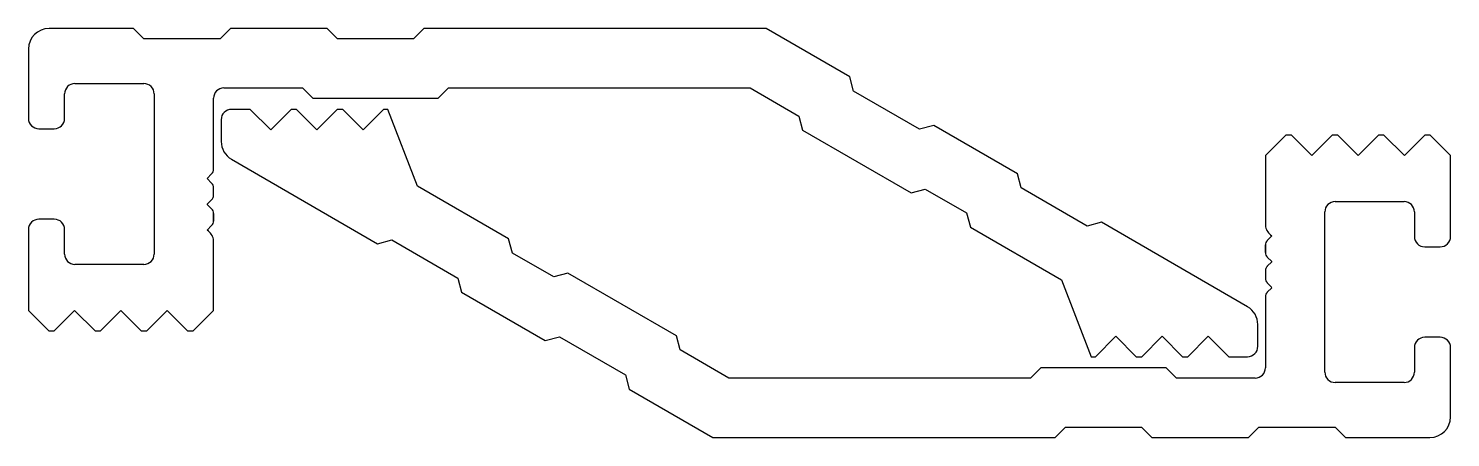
# Model space of a CAD drawing. Header units: inches. Extents: x -29.2 to 25.8, y 1.6 to 17.4.
import ezdxf

# ---------------------------------------------------------------- set-up
doc = ezdxf.new("R2010")
doc.units = ezdxf.units.IN
doc.header["$MEASUREMENT"] = 0
doc.layers.add('DRAWING', color=4, linetype='Continuous')

msp = doc.modelspace()

# ---------------------------------------------------------------- linework, layer by layer
at = {"layer": 'DRAWING', "color": 7}
for p, q in [((-25.173, 17.415), (-28.443, 17.415)), ((-24.773, 17.015), (-25.173, 17.415)), ((-21.423, 17.415), (-21.823, 17.015)), ((-17.673, 17.415), (-21.423, 17.415)), ((-17.273, 17.015), (-17.673, 17.415)), ((-13.923, 17.415), (-14.323, 17.015)), ((-0.673, 17.415), (-13.923, 17.415)), ((2.574, 15.541), (-0.673, 17.415)), ((-29.243, 16.615), (-29.243, 13.935)), ((-21.823, 17.015), (-24.773, 17.015)), ((-14.323, 17.015), (-17.273, 17.015)), ((2.721, 14.994), (2.574, 15.541)), ((-27.843, 13.935), (-27.843, 14.885)), ((-27.443, 15.285), (-24.773, 15.285)), ((-24.373, 14.885), (-24.373, 8.685)), ((-21.673, 15.115), (-18.626, 15.115)), ((-18.626, 15.115), (-18.226, 14.715)), ((-13.371, 14.715), (-12.971, 15.115)), ((-12.971, 15.115), (-1.29, 15.115)), ((-1.29, 15.115), (0.599, 14.025)), ((5.275, 13.519), (2.721, 14.994)), ((-22.073, 11.964), (-22.073, 14.715)), ((-18.226, 14.715), (-13.371, 14.715)), ((-21.778, 13.886), (-21.778, 13.046)), ((-20.65, 14.286), (-21.378, 14.286)), ((-19.86, 13.496), (-20.65, 14.286)), ((-19.07, 14.286), (-19.86, 13.496)), ((-18.86, 14.286), (-19.07, 14.286)), ((-18.07, 13.496), (-18.86, 14.286)), ((-17.28, 14.286), (-18.07, 13.496)), ((-17.07, 14.286), (-17.28, 14.286)), ((-16.28, 13.496), (-17.07, 14.286)), ((-15.49, 14.286), (-16.28, 13.496)), ((-15.328, 14.286), (-15.49, 14.286)), ((-14.168, 11.308), (-15.328, 14.286)), ((0.599, 14.025), (0.746, 13.479)), ((-28.843, 13.535), (-28.243, 13.535)), ((0.746, 13.479), (4.951, 11.051)), ((5.822, 13.665), (5.275, 13.519)), ((9.069, 11.791), (5.822, 13.665)), ((19.462, 13.286), (18.672, 12.496)), ((19.682, 13.286), (19.462, 13.286)), ((20.472, 12.496), (19.682, 13.286)), ((21.262, 13.286), (20.472, 12.496)), ((21.472, 13.286), (21.262, 13.286)), ((22.262, 12.496), (21.472, 13.286)), ((23.052, 13.286), (22.262, 12.496)), ((23.262, 13.286), (23.052, 13.286)), ((24.052, 12.496), (23.262, 13.286)), ((24.842, 13.286), (24.052, 12.496)), ((25.052, 13.286), (24.842, 13.286)), ((25.842, 12.496), (25.052, 13.286)), ((-21.378, 12.353), (-15.718, 9.086)), ((18.672, 12.496), (18.672, 9.744)), ((25.842, 9.366), (25.842, 12.496)), ((-22.318, 11.616), (-22.147, 11.787)), ((-22.147, 11.434), (-22.318, 11.605)), ((-22.073, 11.964), (-22.073, 11.964)), ((-22.073, 11.964), (-22.073, 11.964)), ((-22.073, 11.964), (-22.073, 11.964)), ((-22.073, 11.964), (-22.073, 11.964)), ((-22.073, 11.964), (-22.073, 11.964)), ((9.216, 11.244), (9.069, 11.791)), ((-22.073, 10.964), (-22.073, 11.257)), ((-10.642, 9.273), (-14.168, 11.308)), ((4.951, 11.051), (5.497, 11.197)), ((5.497, 11.197), (7.094, 10.275)), ((11.771, 9.769), (9.216, 11.244)), ((-22.318, 10.616), (-22.147, 10.787)), ((-22.147, 10.434), (-22.318, 10.605)), ((21.372, 10.716), (24.042, 10.716)), ((-28.243, 10.035), (-28.843, 10.035)), ((-22.073, 9.964), (-22.073, 10.257)), ((-22.073, 10.257), (-22.073, 9.964)), ((-22.073, 9.964), (-22.073, 10.257)), ((-22.073, 10.257), (-22.073, 9.964)), ((-22.073, 9.964), (-22.073, 10.257)), ((-22.073, 10.257), (-22.073, 10.257)), ((7.094, 10.275), (7.241, 9.729)), ((12.317, 9.916), (11.771, 9.769)), ((17.977, 6.648), (12.317, 9.916)), ((20.972, 4.116), (20.972, 10.316)), ((24.442, 10.316), (24.442, 9.366)), ((-29.243, 9.635), (-29.243, 6.505)), ((-27.843, 8.685), (-27.843, 9.635)), ((-22.318, 9.616), (-22.147, 9.787)), ((7.241, 9.729), (10.767, 7.693)), ((18.672, 9.744), (18.672, 9.744)), ((18.672, 9.744), (18.672, 9.744)), ((18.672, 9.744), (18.672, 9.744)), ((18.917, 9.385), (18.745, 9.214)), ((-22.073, 6.505), (-22.073, 9.257)), ((-22.073, 9.257), (-22.073, 9.257)), ((-22.073, 9.257), (-22.073, 9.257)), ((-22.073, 9.257), (-22.073, 9.257)), ((-15.718, 9.086), (-15.172, 9.232)), ((-15.172, 9.232), (-12.617, 7.757)), ((-10.495, 8.726), (-10.642, 9.273)), ((18.672, 9.037), (18.672, 8.744)), ((18.672, 8.744), (18.672, 9.037)), ((18.672, 9.037), (18.672, 8.744)), ((18.672, 8.744), (18.672, 9.037)), ((18.672, 9.037), (18.672, 8.744)), ((24.842, 8.966), (25.442, 8.966)), ((-24.773, 8.285), (-27.443, 8.285)), ((-8.898, 7.804), (-10.495, 8.726)), ((18.672, 8.744), (18.672, 8.744)), ((18.745, 8.568), (18.917, 8.396)), ((18.917, 8.385), (18.745, 8.214)), ((-12.617, 7.757), (-12.471, 7.211)), ((-8.352, 7.95), (-8.898, 7.804)), ((-4.147, 5.523), (-8.352, 7.95)), ((18.672, 8.037), (18.672, 7.744)), ((-12.471, 7.211), (-9.223, 5.336)), ((10.767, 7.693), (11.927, 4.715)), ((18.745, 7.568), (18.917, 7.396)), ((18.917, 7.385), (18.745, 7.214)), ((18.672, 7.037), (18.672, 7.037)), ((18.672, 7.037), (18.672, 7.037)), ((18.672, 7.037), (18.672, 7.037)), ((18.672, 7.037), (18.672, 7.037)), ((18.672, 7.037), (18.672, 7.037)), ((18.672, 7.037), (18.672, 4.286)), ((-29.243, 6.505), (-28.453, 5.715)), ((-28.243, 5.715), (-27.453, 6.505)), ((-27.453, 6.505), (-26.663, 5.715)), ((-26.453, 5.715), (-25.663, 6.505)), ((-25.663, 6.505), (-24.873, 5.715)), ((-24.663, 5.715), (-23.873, 6.505)), ((-23.873, 6.505), (-23.083, 5.715)), ((-22.863, 5.715), (-22.073, 6.505)), ((-28.453, 5.715), (-28.243, 5.715)), ((-26.663, 5.715), (-26.453, 5.715)), ((-24.873, 5.715), (-24.663, 5.715)), ((-23.083, 5.715), (-22.863, 5.715)), ((-4, 4.976), (-4.147, 5.523)), ((18.377, 5.115), (18.377, 5.955)), ((-9.223, 5.336), (-8.677, 5.482)), ((-8.677, 5.482), (-6.122, 4.007)), ((-2.111, 3.886), (-4, 4.976)), ((12.089, 4.715), (12.879, 5.505)), ((12.879, 5.505), (13.669, 4.715)), ((13.879, 4.715), (14.669, 5.505)), ((14.669, 5.505), (15.459, 4.715)), ((15.669, 4.715), (16.459, 5.505)), ((16.459, 5.505), (17.249, 4.715)), ((24.442, 5.066), (24.442, 4.116)), ((25.442, 5.466), (24.842, 5.466)), ((25.842, 2.386), (25.842, 5.066)), ((11.927, 4.715), (12.089, 4.715)), ((13.669, 4.715), (13.879, 4.715)), ((15.459, 4.715), (15.669, 4.715)), ((17.249, 4.715), (17.977, 4.715)), ((-6.122, 4.007), (-5.975, 3.461)), ((9.57, 3.886), (-2.111, 3.886)), ((9.97, 4.286), (9.57, 3.886)), ((14.825, 4.286), (9.97, 4.286)), ((15.225, 3.886), (14.825, 4.286)), ((18.272, 3.886), (15.225, 3.886)), ((-5.975, 3.461), (-2.728, 1.586)), ((24.042, 3.716), (21.372, 3.716)), ((10.522, 1.586), (10.922, 1.986)), ((10.922, 1.986), (13.872, 1.986)), ((13.872, 1.986), (14.272, 1.586)), ((18.022, 1.586), (18.422, 1.986)), ((18.422, 1.986), (21.372, 1.986)), ((21.372, 1.986), (21.772, 1.586)), ((-2.728, 1.586), (10.522, 1.586)), ((14.272, 1.586), (18.022, 1.586)), ((21.772, 1.586), (25.042, 1.586))]:
    msp.add_line(p, q, dxfattribs=at)
for centre, radius, start, end in [((-28.443, 16.615), 0.8, 90, 180), ((-27.443, 14.885), 0.4, 90, 180), ((-24.773, 14.885), 0.4, 0, 90), ((-21.673, 14.715), 0.4, 90, 180), ((-28.843, 13.935), 0.4, 180, 270), ((-28.243, 13.935), 0.4, 270, 360), ((-21.378, 13.886), 0.4, 90, 180), ((-20.978, 13.046), 0.8, 180, 240.0001), ((-22.312, 11.61), 0.008, 135, 225), ((-22.323, 11.964), 0.25, 315, 360), ((-22.323, 11.257), 0.25, 0, 45), ((-22.312, 10.61), 0.008, 135, 225), ((-22.323, 10.964), 0.25, 315, 0), ((21.372, 10.316), 0.4, 90, 180), ((24.042, 10.316), 0.4, 0, 90), ((-28.843, 9.635), 0.4, 90, 180), ((-28.243, 9.635), 0.4, 0, 90), ((-22.323, 10.257), 0.25, 360, 45), ((-22.323, 9.964), 0.25, 315, 0), ((-22.312, 9.61), 0.008, 135, 225), ((-22.615, 9.136), 0.555, 12.5821, 57.5821), ((19.214, 9.865), 0.555, 192.5821, 237.5821), ((18.911, 9.391), 0.008, 315, 45), ((24.842, 9.366), 0.4, 180, 270), ((25.442, 9.366), 0.4, 270, 360), ((18.922, 9.037), 0.25, 135, 180), ((-27.443, 8.685), 0.4, 180, 270), ((-24.773, 8.685), 0.4, 270, 360), ((18.922, 8.744), 0.25, 180, 225), ((18.911, 8.391), 0.008, 315, 45), ((18.922, 8.037), 0.25, 135, 180), ((18.922, 7.744), 0.25, 180, 225), ((18.922, 7.037), 0.25, 135, 180), ((18.911, 7.391), 0.008, 315, 45), ((17.577, 5.955), 0.8, 360, 60.0001), ((17.977, 5.115), 0.4, 270, 0), ((24.842, 5.066), 0.4, 90, 180), ((25.442, 5.066), 0.4, 0, 90), ((18.272, 4.286), 0.4, 270, 360), ((21.372, 4.116), 0.4, 180, 270), ((24.042, 4.116), 0.4, 270, 0), ((25.042, 2.386), 0.8, 270, 360)]:
    msp.add_arc(centre, radius, start, end, dxfattribs=at)

doc.saveas('drawing.dxf')
